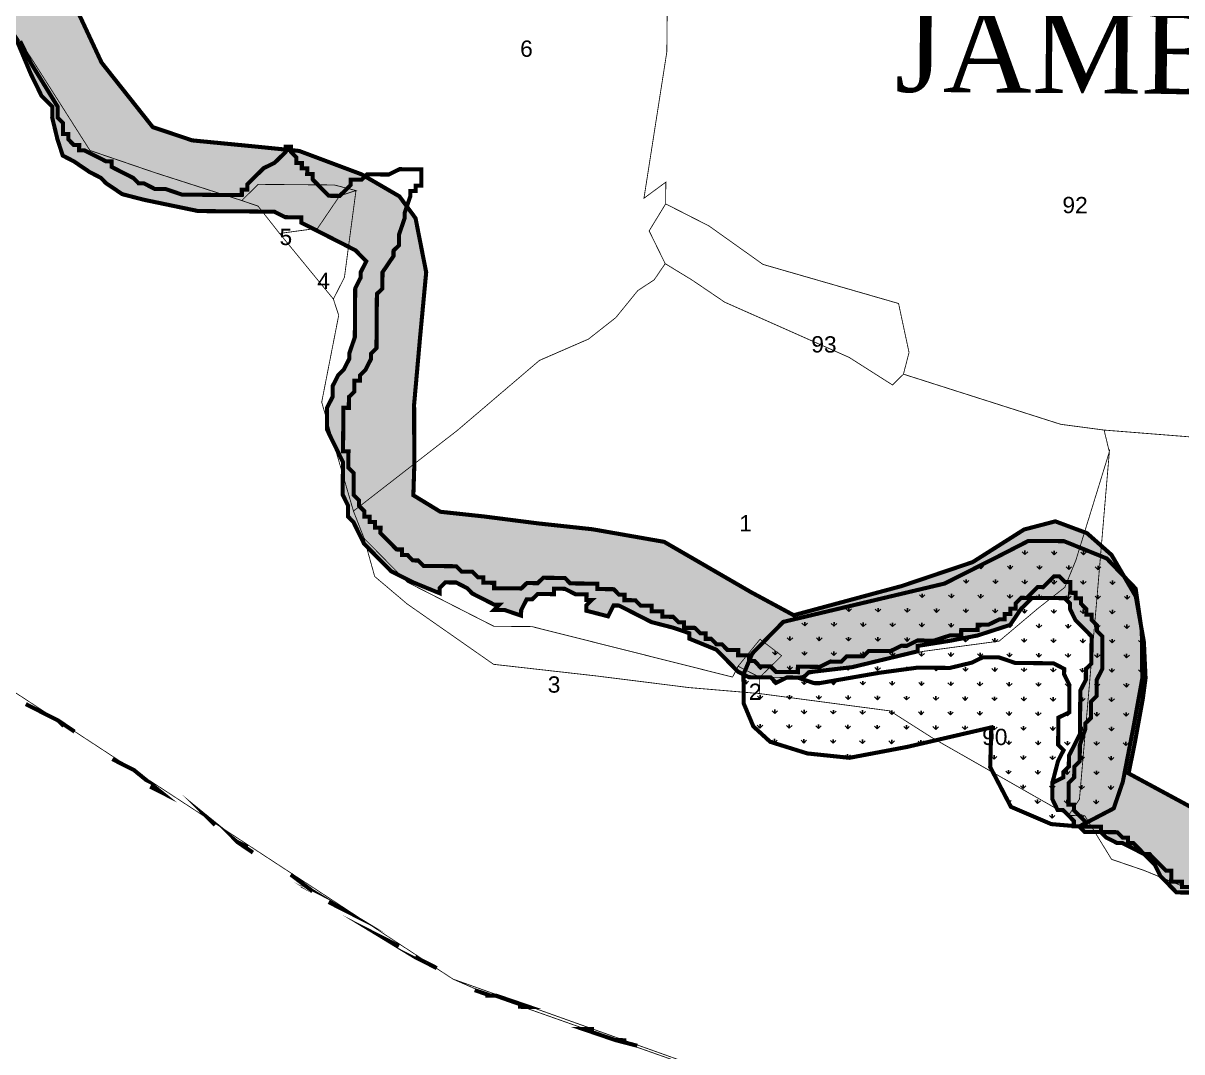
# Model space of a CAD drawing. Header units: metres. Extents: x 317370 to 326712, y 1824935 to 1838812.
# Drawn here: x 324473 to 325332, y 1827549 to 1828312 of the extents above; entities that cross this region are included whole.
import ezdxf

# ---------------------------------------------------------------- set-up
doc = ezdxf.new("R2010")
doc.units = ezdxf.units.M
doc.header["$MEASUREMENT"] = 0
for name, color, linetype in [('CRZ LINE FOR RIVER OR CREEK', 84, 'Continuous'), ('HAZARDS LINE', 1, 'Continuous'), ('LOW TIDE LINE', 5, 'Continuous'), ('MANGROOVE', 112, 'Continuous'), ('NDZ-200M FROM CRZ', 30, 'Continuous'), ('RIVER', 4, 'Continuous'), ('SURVEY NO.', 7, 'Continuous'), ('SURVEY PLOT BOUNDARY', 35, 'Continuous'), ('VILLAGE BOUNDARY', 212, 'Continuous'), ('VILLAGE NAME', 3, 'Continuous')]:
    doc.layers.add(name, color=color, linetype=linetype)
doc.layers.add('HIGH TIDE LINE', color=7, linetype='Continuous', true_color=0xff00c5)
doc.styles.add('PDF Arial', font='arial.ttf')
doc.styles.get("Standard").update_dxf_attribs({"font": 'times.ttf'})

# ---------------------------------------------------------------- blocks, each defined once
blk = doc.blocks.new('81')
at = {"layer": 'MANGROOVE'}
h = blk.add_hatch(dxfattribs=at)
h.set_pattern_fill('GRASS', color=256, scale=0.604678, angle=-0.45083)
h.set_pattern_definition([(89.54917, (306983.874, 1824194.798), (-10.7745325, 10.9454397), [2.879778, -18.840867]), (44.54917, (306983.874, 1824194.798), (-10.774532, 10.94544), [2.879778, -12.479037]), (134.54917, (306983.874, 1824194.798), (-10.94544, -10.774532), [2.879778, -12.479037])])
h.paths.add_polyline_path([(325036.37, 1827867.73), (325156.08, 1827896.19), (325194.1, 1827915.42), (325218.22, 1827927.83), (325244.63, 1827927.63), (325276.36, 1827914.78), (325297.8, 1827892.4), (325302.35, 1827860.57), (325302.68, 1827825.76), (325296.4, 1827791.01), (325288.26, 1827749.07), (325281.5, 1827729.32), (325255.92, 1827715.92), (325235.18, 1827717.68), (325205.25, 1827730.52), (325189.88, 1827760.04), (325190.71, 1827789.44), (325128.15, 1827774.93), (325085.45, 1827766.87), (325054.25, 1827770.11), (325026.7, 1827778.73), (325014.18, 1827790.23), (325007.11, 1827807.09), (325006.88, 1827828.75), (325013.41, 1827844.24)])
at = {"layer": 'NDZ-200M FROM CRZ'}
h = blk.add_hatch(dxfattribs=at)
h.set_pattern_fill('CROSS', color=256, scale=3.023389, angle=-0.45083)
h.set_pattern_definition([(359.54917, (306983.874, 1824194.798), (19.348987, 19.046862), [9.59926, -28.79778]), (89.54917, (306988.635, 1824189.961), (-19.046862, 19.348987), [9.59926, -28.79778])])
h.paths.add_polyline_path([(324522.48, 1828509.88), (324577.07, 1828531.62), (324605.39, 1828551.1), (324612.44, 1828591.45), (324597.97, 1828626.2), (324582.06, 1828644.59), (324566.86, 1828670.21), (324552.71, 1828707.35), (324546.6, 1828757.63), (324530.95, 1828818.23), (324510.56, 1828857.55), (324487.28, 1828903.24), (324451.41, 1828955.93), (324435.7, 1829008.47), (324439.78, 1829014.48), (324447.91, 1829022.48), (324455.8, 1829049.72), (324464.49, 1829080.81), (324460.65, 1829105.03), (324452.17, 1829138.24), (324420.9, 1829175.9), (324417.99, 1829262.89), (324451.78, 1829258.3), (324495.83, 1829256.34), (324544.93, 1829260.71), (324575.65, 1829273.24), (324599.59, 1829293.26), (324659.42, 1829264.73), (324690.56, 1829253.16), (324676.35, 1829311.91), (324611.63, 1829337.68), (324607.6, 1829337.71), (324599.57, 1829341.8), (324579.41, 1829341.96), (324575.35, 1829337.96), (324559.1, 1829321.96), (324551.04, 1829322.03), (324538.91, 1829318.09), (324502.61, 1829314.35), (324458.24, 1829310.66), (324446.14, 1829310.76), (324421.99, 1829314.98), (324409.93, 1829319.11), (324389.81, 1829323.3), (324365.62, 1829323.49), (324361.56, 1829319.49), (324361.5, 1829311.42), (324365.43, 1829299.3), (324364.67, 1829202.54), (324368.61, 1829190.42), (324368.48, 1829174.29), (324372.42, 1829162.17), (324376.38, 1829154.07), (324380.32, 1829141.95), (324388.32, 1829133.82), (324392.32, 1829129.76), (324396.28, 1829121.66), (324412.18, 1829093.32), (324411.96, 1829065.1), (324407.87, 1829057.07), (324403.77, 1829049.03), (324399.71, 1829045.03), (324395.68, 1829045.07), (324391.62, 1829041.07), (324387.59, 1829041.1), (324383.52, 1829037.1), (324383.49, 1829033.07), (324379.43, 1829029.07), (324379.37, 1829021), (324383.24, 1829000.82), (324383.21, 1828996.78), (324387.14, 1828984.66), (324395.01, 1828960.41), (324406.92, 1828936.12), (324414.82, 1828915.9), (324430.75, 1828891.59), (324450.75, 1828871.27), (324470.65, 1828838.86), (324474.55, 1828822.71), (324478.52, 1828814.61), (324486.45, 1828798.42), (324490.36, 1828782.26), (324494.29, 1828770.14), (324494.23, 1828762.08), (324498.13, 1828745.92), (324505.88, 1828705.54), (324513.78, 1828685.32), (324525.55, 1828644.91), (324529.49, 1828632.79), (324553.45, 1828604.38), (324557.42, 1828596.28), (324557.29, 1828580.16), (324553.23, 1828576.16), (324549.17, 1828572.16), (324541.07, 1828568.19), (324524.92, 1828564.28), (324508.73, 1828556.35), (324500.67, 1828556.41), (324496.61, 1828552.41), (324488.52, 1828548.44), (324484.45, 1828544.44), (324480.39, 1828540.44), (324476.3, 1828532.41), (324464.01, 1828508.32), (324459.95, 1828504.32), (324455.83, 1828492.26), (324447.51, 1828460.07), (324443.32, 1828439.94), (324443, 1828399.63), (324446.97, 1828391.54), (324446.84, 1828375.41), (324450.72, 1828355.22), (324458.59, 1828330.97), (324466.43, 1828302.69), (324478.3, 1828274.37), (324486.23, 1828258.18), (324494.23, 1828250.06), (324494.17, 1828241.99), (324498.07, 1828225.84), (324502.01, 1828213.71), (324510.04, 1828209.62), (324522.07, 1828201.46), (324530.09, 1828197.36), (324534.09, 1828193.3), (324546.12, 1828185.14), (324562.21, 1828180.98), (324602.46, 1828172.6), (324658.89, 1828172.16), (324666.92, 1828168.06), (324679.01, 1828167.97), (324678.98, 1828163.94), (324719.13, 1828143.46), (324723.13, 1828139.4), (324727.13, 1828135.34), (324723.03, 1828127.31), (324723, 1828123.28), (324718.91, 1828115.24), (324718.62, 1828078.96), (324714.49, 1828066.9), (324714.46, 1828062.87), (324710.37, 1828054.84), (324706.31, 1828050.84), (324702.21, 1828042.81), (324702.15, 1828034.74), (324698.05, 1828026.71), (324697.93, 1828010.59), (324701.89, 1828002.49), (324709.83, 1827986.3), (324709.64, 1827962.11), (324713.61, 1827954.02), (324713.54, 1827945.96), (324717.54, 1827941.89), (324721.51, 1827933.8), (324725.48, 1827925.71), (324729.48, 1827921.64), (324733.47, 1827917.58), (324741.47, 1827909.45), (324745.47, 1827905.39), (324761.53, 1827897.2), (324781.62, 1827888.98), (324781.65, 1827893.01), (324785.72, 1827897.01), (324793.78, 1827896.95), (324801.81, 1827892.85), (324805.81, 1827888.79), (324821.87, 1827880.6), (324825.9, 1827880.57), (324821.83, 1827876.57), (324829.9, 1827876.5), (324841.96, 1827872.38), (324841.99, 1827876.41), (324846.08, 1827884.44), (324850.11, 1827884.41), (324854.18, 1827888.41), (324866.27, 1827888.31), (324866.3, 1827892.34), (324874.36, 1827892.28), (324882.39, 1827888.19), (324890.45, 1827888.12), (324890.42, 1827884.09), (324894.45, 1827884.06), (324890.39, 1827880.06), (324890.36, 1827876.03), (324906.45, 1827871.87), (324910.54, 1827879.9), (324914.57, 1827879.87), (324938.66, 1827867.58), (324954.75, 1827863.43), (324966.81, 1827859.3), (324966.78, 1827855.27), (324986.87, 1827847.05), (324994.87, 1827838.92), (325002.87, 1827830.79), (325010.9, 1827826.7), (325027.02, 1827826.57), (325031.02, 1827822.51), (325039.11, 1827826.48), (325051.21, 1827826.38), (325055.27, 1827830.38), (325087.55, 1827834.16), (325136.01, 1827845.87), (325136.04, 1827849.9), (325160.26, 1827853.75), (325180.44, 1827857.62), (325204.69, 1827865.49), (325212.85, 1827877.52), (325216.91, 1827881.52), (325220.97, 1827885.52), (325245.16, 1827885.33), (325249.16, 1827881.27), (325249.13, 1827877.24), (325253.09, 1827869.14), (325261.09, 1827861.02), (325265.09, 1827856.95), (325264.93, 1827836.8), (325260.87, 1827832.8), (325260.81, 1827824.73), (325256.71, 1827816.7), (325256.46, 1827784.45), (325248.27, 1827768.39), (325248.21, 1827760.33), (325244.14, 1827756.33), (325244.11, 1827752.29), (325236.02, 1827748.33), (325235.92, 1827736.23), (325239.89, 1827728.14), (325243.92, 1827728.11), (325251.92, 1827719.98), (325251.89, 1827715.95), (325255.92, 1827715.92), (325259.92, 1827711.85), (325272.01, 1827711.76), (325276.01, 1827707.7), (325284.04, 1827703.6), (325288.07, 1827703.57), (325304.13, 1827695.38), (325308.13, 1827691.32), (325312.13, 1827687.25), (325316.09, 1827679.16), (325320.09, 1827675.1), (325324.09, 1827671.03), (325328.09, 1827666.97), (325340.18, 1827666.87), (325348.21, 1827662.78), (325352.24, 1827662.75), (325364.31, 1827658.62), (325368.3, 1827654.56), (325376.33, 1827650.46), (325380.33, 1827646.4), (325392.39, 1827642.27), (325416.45, 1827625.96), (325424.48, 1827621.86), (325436.57, 1827621.77), (325444.6, 1827617.67), (325448.63, 1827617.64), (325460.66, 1827609.48), (325472.72, 1827605.36), (325480.75, 1827601.26), (325488.78, 1827597.17), (325496.81, 1827593.07), (325512.84, 1827580.85), (325516.87, 1827580.82), (325528.93, 1827576.69), (325532.96, 1827576.66), (325569.18, 1827568.31), (325585.3, 1827568.19), (325593.33, 1827564.09), (325601.39, 1827564.03), (325605.39, 1827559.96), (325641.67, 1827559.68), (325645.67, 1827555.62), (325653.7, 1827551.52), (325657.73, 1827551.49), (325665.76, 1827547.39), (325673.82, 1827547.33), (325673.4, 1827494.92), (325677.4, 1827490.86), (325681.4, 1827486.8), (325685.4, 1827482.73), (325693.46, 1827482.67), (325697.46, 1827478.61), (325701.49, 1827478.58), (325705.49, 1827474.51), (325701.43, 1827470.51), (325705.43, 1827466.45), (325705.4, 1827462.42), (325713.4, 1827454.29), (325725.42, 1827446.13), (325729.42, 1827442.07), (325741.48, 1827437.94), (325765.57, 1827425.66), (325777.6, 1827417.5), (325785.66, 1827417.44), (325793.69, 1827413.34), (325829.97, 1827413.06), (325858.15, 1827408.8), (325878.31, 1827408.65), (325882.37, 1827412.65), (325898.62, 1827428.64), (325910.84, 1827444.68), (325914.9, 1827448.67), (325914.93, 1827452.71), (325919.03, 1827460.74), (325923.09, 1827464.74), (325927.12, 1827464.71), (325931.12, 1827460.64), (325931.09, 1827456.61), (325939.05, 1827444.45), (325943.05, 1827440.39), (325955.05, 1827428.2), (325954.96, 1827416.11), (325958.95, 1827412.04), (325966.95, 1827403.92), (325970.95, 1827399.85), (325982.92, 1827383.63), (325986.92, 1827379.57), (325986.88, 1827375.54), (325982.82, 1827371.54), (325974.7, 1827363.54), (325970.63, 1827359.54), (325970.44, 1827335.35), (325974.44, 1827331.29), (325978.44, 1827327.23), (325986.47, 1827323.13), (325990.5, 1827323.1), (325994.5, 1827319.04), (325998.53, 1827319), (325998.44, 1827306.91), (326002.4, 1827298.82), (326002.34, 1827290.75), (326006.37, 1827290.72), (326010.34, 1827282.63), (326014.37, 1827282.59), (326030.37, 1827266.34), (326042.43, 1827262.22), (326054.52, 1827262.12), (326062.55, 1827258.03), (326070.61, 1827257.96), (326082.64, 1827249.8), (326086.67, 1827249.77), (326094.7, 1827245.68), (326106.79, 1827245.58), (326110.79, 1827241.52), (326122.85, 1827237.39), (326134.88, 1827229.23), (326146.94, 1827225.11), (326154.97, 1827221.01), (326171.06, 1827216.86), (326175.06, 1827212.79), (326183.09, 1827208.7), (326191.09, 1827200.57), (326203.12, 1827192.41), (326223.21, 1827184.19), (326239.3, 1827180.03), (326247.33, 1827175.94), (326251.33, 1827171.88), (326259.36, 1827167.78), (326271.39, 1827159.62), (326275.42, 1827159.59), (326287.45, 1827151.43), (326299.47, 1827143.28), (326307.47, 1827135.15), (326311.47, 1827131.09), (326323.47, 1827118.9), (326327.47, 1827114.83), (326327.44, 1827110.8), (326335.43, 1827102.68), (326339.43, 1827098.61), (326355.49, 1827090.42), (326371.58, 1827086.26), (326379.61, 1827082.17), (326375.55, 1827078.17), (326395.64, 1827069.95), (326403.67, 1827065.85), (326407.77, 1827073.89), (326439.95, 1827065.57), (326439.98, 1827069.6), (326444.01, 1827069.57), (326456.14, 1827073.5), (326472.26, 1827073.38), (326476.23, 1827065.28), (326484.32, 1827069.25), (326480.35, 1827077.35), (326484.38, 1827077.31), (326496.57, 1827089.31), (326512.79, 1827101.28), (326529.04, 1827117.28), (326533.1, 1827121.28), (326537.19, 1827129.31), (326541.29, 1827137.34), (326541.38, 1827149.44), (326545.41, 1827149.4), (326545.22, 1827125.21), (326541.13, 1827117.18), (326537.04, 1827109.15), (326537, 1827105.12), (326528.85, 1827093.09), (326528.78, 1827085.03), (326524.66, 1827072.97), (326536.72, 1827068.84), (326536.69, 1827064.81), (326532.62, 1827060.81), (326536.66, 1827060.78), (326532.56, 1827052.74), (326528.4, 1827036.65), (326528.37, 1827032.62), (326524.25, 1827020.56), (326524.15, 1827008.46), (326520.06, 1827000.43), (326519.93, 1826984.31), (326536.05, 1826984.18), (326535.99, 1826976.12), (326539.96, 1826968.02), (326535.89, 1826964.02), (326543.8, 1826943.8), (326551.86, 1826943.74), (326553.64, 1827170.76), (326525.36, 1827145.49), (326493, 1827130.83), (326428.44, 1827122.69), (326388.06, 1827130.48), (326360.69, 1827137.17), (326332.14, 1827179.23), (326299.13, 1827203.54), (326193.56, 1827259.01), (326094.14, 1827301.2), (326052.43, 1827321.25), (326038.13, 1827339.64), (326035.21, 1827369.11), (326031.38, 1827395.35), (325988.18, 1827475.18), (325945.48, 1827492.78), (325921.47, 1827498.31), (325895.1, 1827493.18), (325874.85, 1827481.24), (325856.22, 1827464.2), (325830.35, 1827461.44), (325794.11, 1827465.75), (325736.84, 1827493.18), (325720.33, 1827535.15), (325718.31, 1827567.14), (325696.69, 1827589.69), (325676.23, 1827597.71), (325642.05, 1827608.06), (325573.6, 1827618.67), (325502.61, 1827635.47), (325404.9, 1827694.59), (325292.53, 1827755.3), (325297.04, 1827777.39), (325303.07, 1827810.53), (325305.12, 1827825.91), (325303.89, 1827852.85), (325297.89, 1827886.56), (325279.85, 1827917.49), (325261.66, 1827933.58), (325238.17, 1827942.35), (325215.02, 1827936.28), (325176.84, 1827912.07), (325124.3, 1827894.35), (325044.15, 1827872.69), (325012.52, 1827889.77), (324948.07, 1827927.13), (324894.86, 1827936.47), (324854.59, 1827940.82), (324814.42, 1827945.97), (324782.1, 1827949.45), (324762.04, 1827961.7), (324762.73, 1827983.41), (324762.61, 1828029.11), (324766.99, 1828078.58), (324771.56, 1828127.15), (324763.66, 1828167.3), (324751.69, 1828183.52), (324723.6, 1828199.87), (324677.37, 1828217.21), (324643.15, 1828220.66), (324598.02, 1828225.05), (324568.74, 1828234.9), (324530.77, 1828282.82), (324506, 1828335.92), (324494.14, 1828421.43), (324495.75, 1828443.56), (324507.57, 1828477.11)])
at = {"layer": 'CRZ LINE FOR RIVER OR CREEK', "ltscale": 0.1, "const_width": 3.02, "flags": 128}
blk.add_lwpolyline([(324506, 1828335.92), (324530.77, 1828282.82), (324568.74, 1828234.9), (324598.02, 1828225.05), (324643.15, 1828220.66), (324677.37, 1828217.21), (324723.6, 1828199.87), (324751.69, 1828183.52), (324763.66, 1828167.3), (324771.56, 1828127.15), (324766.99, 1828078.58), (324762.61, 1828029.11), (324762.73, 1827983.41), (324762.04, 1827961.7), (324782.1, 1827949.45), (324814.42, 1827945.97), (324854.59, 1827940.82), (324894.86, 1827936.47), (324948.07, 1827927.13), (325012.52, 1827889.77), (325044.15, 1827872.69), (325124.3, 1827894.35), (325176.84, 1827912.07), (325215.02, 1827936.28), (325238.17, 1827942.35), (325261.66, 1827933.58), (325279.85, 1827917.49), (325297.89, 1827886.56), (325303.89, 1827852.85), (325305.12, 1827825.91), (325303.07, 1827810.53), (325297.04, 1827777.39), (325292.53, 1827755.3), (325404.9, 1827694.59)], dxfattribs=at)
at = {"layer": 'HAZARDS LINE', "lineweight": 18, "const_width": 3.02}
blk.add_lwpolyline([(325344.25, 1827670.87), (325332.15, 1827670.97), (325332.19, 1827675), (325324.12, 1827675.06), (325324.19, 1827683.13), (325320.16, 1827683.16), (325316.16, 1827687.22), (325308.16, 1827695.35), (325304.13, 1827695.38), (325296.13, 1827703.51), (325292.1, 1827703.54), (325292.13, 1827707.57), (325288.1, 1827707.6), (325284.1, 1827711.66), (325272.01, 1827711.76), (325272.04, 1827715.79), (325259.95, 1827715.89), (325259.98, 1827719.92), (325255.98, 1827723.98), (325251.98, 1827728.04), (325252.02, 1827732.07), (325247.98, 1827732.11), (325248.11, 1827748.23), (325252.17, 1827752.23), (325252.24, 1827760.29), (325256.3, 1827764.29), (325256.39, 1827776.39), (325260.52, 1827788.45), (325260.55, 1827792.48), (325264.61, 1827796.48), (325264.71, 1827808.58), (325268.77, 1827812.58), (325268.87, 1827824.67), (325272.96, 1827832.7), (325273.15, 1827856.89), (325269.15, 1827860.95), (325269.18, 1827864.98), (325265.19, 1827869.05), (325265.22, 1827873.08), (325261.19, 1827873.11), (325261.22, 1827877.14), (325257.22, 1827881.2), (325257.25, 1827885.24), (325253.22, 1827885.27), (325253.25, 1827889.3), (325249.22, 1827889.33), (325249.28, 1827897.39), (325245.25, 1827897.43), (325241.26, 1827901.49), (325237.22, 1827901.52), (325229.1, 1827893.52), (325225.07, 1827893.55), (325221.01, 1827889.55), (325216.94, 1827885.55), (325212.91, 1827885.58), (325208.85, 1827881.59), (325208.82, 1827877.55), (325204.79, 1827877.59), (325204.76, 1827873.55), (325200.73, 1827873.59), (325200.69, 1827869.55), (325196.66, 1827869.59), (325188.57, 1827865.62), (325180.51, 1827865.68), (325180.48, 1827861.65), (325168.38, 1827861.75), (325168.35, 1827857.71), (325160.29, 1827857.78), (325148.17, 1827853.84), (325136.07, 1827853.94), (325127.98, 1827849.97), (325123.95, 1827850), (325115.86, 1827846.03), (325099.73, 1827846.16), (325095.67, 1827842.16), (325083.58, 1827842.25), (325079.52, 1827838.25), (325071.46, 1827838.32), (325063.36, 1827834.35), (325047.24, 1827834.48), (325047.21, 1827830.45), (325031.08, 1827830.57), (325027.09, 1827834.64), (325019.02, 1827834.7), (325015.03, 1827838.76), (325010.99, 1827838.79), (325011.03, 1827842.83), (325002.96, 1827842.89), (325003, 1827846.92), (324994.93, 1827846.98), (324990.94, 1827851.05), (324986.91, 1827851.08), (324982.91, 1827855.14), (324978.88, 1827855.17), (324978.91, 1827859.2), (324974.88, 1827859.24), (324970.88, 1827863.3), (324962.82, 1827863.36), (324962.85, 1827867.39), (324958.82, 1827867.43), (324954.82, 1827871.49), (324946.76, 1827871.55), (324946.79, 1827875.58), (324938.73, 1827875.65), (324938.76, 1827879.68), (324930.7, 1827879.74), (324926.7, 1827883.81), (324918.64, 1827883.87), (324918.67, 1827887.9), (324914.64, 1827887.93), (324910.64, 1827891.99), (324898.55, 1827892.09), (324898.58, 1827896.12), (324878.42, 1827896.28), (324874.42, 1827900.34), (324858.3, 1827900.47), (324854.24, 1827896.47), (324846.18, 1827896.53), (324842.11, 1827892.53), (324821.96, 1827892.69), (324821.99, 1827896.72), (324813.93, 1827896.79), (324813.96, 1827900.82), (324809.93, 1827900.85), (324805.93, 1827904.91), (324797.87, 1827904.98), (324793.87, 1827909.04), (324769.69, 1827909.23), (324765.69, 1827913.29), (324761.66, 1827913.33), (324757.66, 1827917.39), (324753.63, 1827917.42), (324753.66, 1827921.45), (324749.63, 1827921.48), (324741.63, 1827929.61), (324737.63, 1827933.67), (324737.66, 1827937.7), (324733.63, 1827937.74), (324733.67, 1827941.77), (324729.63, 1827941.8), (324729.67, 1827945.83), (324725.64, 1827945.86), (324725.67, 1827949.89), (324721.67, 1827953.96), (324721.7, 1827957.99), (324717.7, 1827962.05), (324717.83, 1827978.18), (324713.83, 1827982.24), (324713.92, 1827994.33), (324709.89, 1827994.37), (324710.15, 1828026.62), (324714.18, 1828026.59), (324714.24, 1828034.65), (324718.3, 1828038.65), (324718.37, 1828046.71), (324722.4, 1828046.68), (324722.43, 1828050.71), (324726.49, 1828054.71), (324730.59, 1828062.74), (324730.62, 1828066.77), (324734.68, 1828070.77), (324735, 1828111.09), (324739.06, 1828115.09), (324739.16, 1828127.18), (324747.31, 1828139.21), (324747.34, 1828143.24), (324751.41, 1828147.24), (324751.47, 1828155.3), (324755.6, 1828167.37), (324755.63, 1828171.4), (324759.75, 1828183.46), (324759.78, 1828187.49), (324763.82, 1828187.46), (324763.85, 1828191.49), (324767.88, 1828191.46), (324767.97, 1828203.55), (324751.85, 1828203.68), (324743.76, 1828199.71), (324727.63, 1828199.84), (324723.57, 1828195.84), (324715.51, 1828195.9), (324715.48, 1828191.87), (324711.42, 1828187.87), (324707.35, 1828183.87), (324699.29, 1828183.94), (324695.29, 1828188), (324691.29, 1828192.06), (324687.29, 1828196.13), (324687.33, 1828200.16), (324683.3, 1828200.19), (324683.33, 1828204.22), (324679.3, 1828204.25), (324679.33, 1828208.28), (324675.3, 1828208.32), (324675.33, 1828212.35), (324671.33, 1828216.41), (324671.36, 1828220.44), (324667.33, 1828220.47), (324667.3, 1828216.44), (324663.24, 1828212.44), (324659.17, 1828208.44), (324651.08, 1828204.47), (324647.02, 1828200.47), (324638.89, 1828192.48), (324638.86, 1828188.44), (324634.83, 1828188.48), (324634.8, 1828184.44), (324590.46, 1828184.79), (324578.4, 1828188.92), (324570.34, 1828188.98), (324562.31, 1828193.08), (324558.28, 1828193.11), (324554.28, 1828197.17), (324538.22, 1828205.36), (324538.25, 1828209.39), (324534.22, 1828209.43), (324518.16, 1828217.61), (324514.13, 1828217.65), (324514.16, 1828221.68), (324510.13, 1828221.71), (324506.13, 1828225.77), (324506.16, 1828229.8), (324502.13, 1828229.84), (324502.2, 1828237.9), (324498.2, 1828241.96), (324498.26, 1828250.02), (324478.36, 1828282.43), (324470.43, 1828298.62)], dxfattribs=at)
at = {"layer": 'HIGH TIDE LINE', "lineweight": 35, "const_width": 3.02}
blk.add_lwpolyline([(325340.18, 1827666.87), (325328.09, 1827666.97), (325324.09, 1827671.03), (325320.09, 1827675.1), (325316.09, 1827679.16), (325312.13, 1827687.25), (325308.13, 1827691.32), (325304.13, 1827695.38), (325288.07, 1827703.57), (325284.04, 1827703.6), (325276.01, 1827707.7), (325272.01, 1827711.76), (325259.92, 1827711.85), (325255.92, 1827715.92), (325251.89, 1827715.95), (325251.92, 1827719.98), (325243.92, 1827728.11), (325239.89, 1827728.14), (325235.92, 1827736.23), (325236.02, 1827748.33), (325244.11, 1827752.29), (325244.14, 1827756.33), (325248.21, 1827760.33), (325248.27, 1827768.39), (325256.46, 1827784.45), (325256.71, 1827816.7), (325260.81, 1827824.73), (325260.87, 1827832.8), (325264.93, 1827836.8), (325265.09, 1827856.95), (325261.09, 1827861.02), (325253.09, 1827869.14), (325249.13, 1827877.24), (325249.16, 1827881.27), (325245.16, 1827885.33), (325220.97, 1827885.52), (325216.91, 1827881.52), (325212.85, 1827877.52), (325204.69, 1827865.49), (325180.44, 1827857.62), (325160.26, 1827853.75), (325136.04, 1827849.9), (325136.01, 1827845.87), (325087.55, 1827834.16), (325055.27, 1827830.38), (325051.21, 1827826.38), (325039.11, 1827826.48), (325031.02, 1827822.51), (325027.02, 1827826.57), (325010.9, 1827826.7), (325002.87, 1827830.79), (324994.87, 1827838.92), (324986.87, 1827847.05), (324966.78, 1827855.27), (324966.81, 1827859.3), (324954.75, 1827863.43), (324938.66, 1827867.58), (324914.57, 1827879.87), (324910.54, 1827879.9), (324906.45, 1827871.87), (324890.36, 1827876.03), (324890.39, 1827880.06), (324894.45, 1827884.06), (324890.42, 1827884.09), (324890.45, 1827888.12), (324882.39, 1827888.19), (324874.36, 1827892.28), (324866.3, 1827892.34), (324866.27, 1827888.31), (324854.18, 1827888.41), (324850.11, 1827884.41), (324846.08, 1827884.44), (324841.99, 1827876.41), (324841.96, 1827872.38), (324829.9, 1827876.5), (324821.83, 1827876.57), (324825.9, 1827880.57), (324821.87, 1827880.6), (324805.81, 1827888.79), (324801.81, 1827892.85), (324793.78, 1827896.95), (324785.72, 1827897.01), (324781.65, 1827893.01), (324781.62, 1827888.98), (324761.53, 1827897.2), (324745.47, 1827905.39), (324741.47, 1827909.45), (324733.47, 1827917.58), (324729.48, 1827921.64), (324725.48, 1827925.71), (324721.51, 1827933.8), (324717.54, 1827941.89), (324713.54, 1827945.96), (324713.61, 1827954.02), (324709.64, 1827962.11), (324709.83, 1827986.3), (324701.89, 1828002.49), (324697.93, 1828010.59), (324698.05, 1828026.71), (324702.15, 1828034.74), (324702.21, 1828042.81), (324706.31, 1828050.84), (324710.37, 1828054.84), (324714.46, 1828062.87), (324714.49, 1828066.9), (324718.62, 1828078.96), (324718.91, 1828115.24), (324723, 1828123.28), (324723.03, 1828127.31), (324727.13, 1828135.34), (324723.13, 1828139.4), (324719.13, 1828143.46), (324678.98, 1828163.94), (324679.01, 1828167.97), (324666.92, 1828168.06), (324658.89, 1828172.16), (324602.46, 1828172.6), (324562.21, 1828180.98), (324546.12, 1828185.14), (324534.09, 1828193.3), (324530.09, 1828197.36), (324522.07, 1828201.46), (324510.04, 1828209.62), (324502.01, 1828213.71), (324498.07, 1828225.84), (324494.17, 1828241.99), (324494.23, 1828250.06), (324486.23, 1828258.18), (324478.3, 1828274.37), (324466.43, 1828302.69)], dxfattribs=at)
at = {"layer": 'LOW TIDE LINE', "lineweight": 18, "const_width": 3.02}
blk.add_lwpolyline([(325047.18, 1827826.41), (325059.24, 1827822.29), (325063.27, 1827822.26), (325107.67, 1827829.97), (325135.92, 1827833.78), (325148.01, 1827833.68), (325160.1, 1827833.59), (325176.26, 1827837.49), (325184.35, 1827841.46), (325196.44, 1827841.37), (325208.5, 1827837.24), (325220.59, 1827837.14), (325236.72, 1827837.02), (325244.75, 1827832.92), (325244.71, 1827828.89), (325248.68, 1827820.8), (325248.59, 1827808.7), (325248.52, 1827800.64), (325240.43, 1827796.67), (325240.34, 1827784.58), (325240.27, 1827776.52), (325244.27, 1827772.45), (325240.18, 1827764.42), (325236.02, 1827748.33)], dxfattribs=at)
at = {"layer": 'MANGROOVE', "const_width": 3.02, "flags": 128}
blk.add_lwpolyline([(325036.37, 1827867.73), (325156.08, 1827896.19), (325194.1, 1827915.42), (325218.22, 1827927.83), (325244.63, 1827927.63), (325276.36, 1827914.78), (325297.8, 1827892.4), (325302.35, 1827860.57), (325302.68, 1827825.76), (325296.4, 1827791.01), (325288.26, 1827749.07), (325281.5, 1827729.32), (325255.92, 1827715.92), (325235.18, 1827717.68), (325205.25, 1827730.52), (325189.88, 1827760.04), (325190.71, 1827789.44), (325128.15, 1827774.93), (325085.45, 1827766.87), (325054.25, 1827770.11), (325026.7, 1827778.73), (325014.18, 1827790.23), (325007.11, 1827807.09), (325006.88, 1827828.75), (325013.41, 1827844.24)], close=True, dxfattribs=at)
at = {"layer": 'RIVER', "flags": 128}
blk.add_lwpolyline([(325340.18, 1827666.87, 3.02, 3.02, 0), (325328.09, 1827666.97, 3.02, 3.02, 0), (325324.09, 1827671.03, 3.02, 3.02, 0), (325320.09, 1827675.1, 3.02, 3.02, 0), (325316.09, 1827679.16, 3.02, 3.02, 0), (325312.13, 1827687.25, 3.02, 3.02, 0), (325308.13, 1827691.32, 3.02, 3.02, 0), (325304.13, 1827695.38, 3.02, 3.02, 0), (325288.07, 1827703.57, 3.02, 3.02, 0), (325284.04, 1827703.6, 3.02, 3.02, 0), (325276.01, 1827707.7, 3.02, 3.02, 0), (325272.01, 1827711.76, 3.02, 3.02, 0), (325259.92, 1827711.85, 3.02, 3.02, 0), (325255.92, 1827715.92, 3.02, 3.02, 0), (325251.89, 1827715.95, 3.02, 3.02, 0), (325251.92, 1827719.98, 3.02, 3.02, 0), (325243.92, 1827728.11, 3.02, 3.02, 0), (325239.89, 1827728.14, 3.02, 3.02, 0), (325235.92, 1827736.23, 3.02, 3.02, 0), (325236.02, 1827748.33, 3.02, 3.02, 0), (325244.11, 1827752.29, 3.02, 3.02, 0), (325244.14, 1827756.33, 3.02, 3.02, 0), (325248.21, 1827760.33, 3.02, 3.02, 0), (325248.27, 1827768.39, 3.02, 3.02, 0), (325256.46, 1827784.45, 3.02, 3.02, 0), (325256.71, 1827816.7, 3.02, 3.02, 0), (325260.81, 1827824.73, 3.02, 3.02, 0), (325260.87, 1827832.8, 3.02, 3.02, 0), (325264.93, 1827836.8, 3.02, 3.02, 0), (325265.09, 1827856.95, 3.02, 3.02, 0), (325261.09, 1827861.02, 3.02, 3.02, 0), (325253.09, 1827869.14, 3.02, 3.02, 0), (325249.13, 1827877.24, 3.02, 3.02, 0), (325249.16, 1827881.27, 3.02, 3.02, 0), (325245.16, 1827885.33, 3.02, 3.02, 0), (325220.97, 1827885.52, 3.02, 3.02, 0), (325216.91, 1827881.52, 3.02, 3.02, 0), (325212.85, 1827877.52, 3.02, 3.02, 0), (325204.69, 1827865.49, 3.02, 3.02, 0), (325180.44, 1827857.62, 3.02, 3.02, 0), (325160.26, 1827853.75, 3.02, 3.02, 0), (325136.04, 1827849.9, 3.02, 3.02, 0), (325136.01, 1827845.87, 3.02, 3.02, 0), (325087.55, 1827834.16, 3.02, 3.02, 0), (325055.27, 1827830.38, 3.02, 3.02, 0), (325051.21, 1827826.38, 3.02, 3.02, 0), (325039.11, 1827826.48, 3.02, 3.02, 0), (325031.02, 1827822.51, 3.02, 3.02, 0), (325027.02, 1827826.57, 3.02, 3.02, 0), (325010.9, 1827826.7, 3.02, 3.02, 0), (325002.87, 1827830.79, 3.02, 3.02, 0), (324994.87, 1827838.92, 3.02, 3.02, 0), (324986.87, 1827847.05, 3.02, 3.02, 0), (324966.78, 1827855.27, 3.02, 3.02, 0), (324966.81, 1827859.3, 3.02, 3.02, 0), (324954.75, 1827863.43, 3.02, 3.02, 0), (324938.66, 1827867.58, 3.02, 3.02, 0), (324914.57, 1827879.87, 3.02, 3.02, 0), (324910.54, 1827879.9, 3.02, 3.02, 0), (324906.45, 1827871.87, 3.02, 3.02, 0), (324890.36, 1827876.03, 3.02, 3.02, 0), (324890.39, 1827880.06, 3.02, 3.02, 0), (324894.45, 1827884.06, 3.02, 3.02, 0), (324890.42, 1827884.09, 3.02, 3.02, 0), (324890.45, 1827888.12, 3.02, 3.02, 0), (324882.39, 1827888.19, 3.02, 3.02, 0), (324874.36, 1827892.28, 3.02, 3.02, 0), (324866.3, 1827892.34, 3.02, 3.02, 0), (324866.27, 1827888.31, 3.02, 3.02, 0), (324854.18, 1827888.41, 3.02, 3.02, 0), (324850.11, 1827884.41, 3.02, 3.02, 0), (324846.08, 1827884.44, 3.02, 3.02, 0), (324841.99, 1827876.41, 3.02, 3.02, 0), (324841.96, 1827872.38, 3.02, 3.02, 0), (324829.9, 1827876.5, 3.02, 3.02, 0), (324821.83, 1827876.57, 3.02, 3.02, 0), (324825.9, 1827880.57, 3.02, 3.02, 0), (324821.87, 1827880.6, 3.02, 3.02, 0), (324805.81, 1827888.79, 3.02, 3.02, 0), (324801.81, 1827892.85, 3.02, 3.02, 0), (324793.78, 1827896.95, 3.02, 3.02, 0), (324785.72, 1827897.01, 3.02, 3.02, 0), (324781.65, 1827893.01, 3.02, 3.02, 0), (324781.62, 1827888.98, 3.02, 3.02, 0), (324761.53, 1827897.2, 3.02, 3.02, 0), (324745.47, 1827905.39, 3.02, 3.02, 0), (324741.47, 1827909.45, 3.02, 3.02, 0), (324733.47, 1827917.58, 3.02, 3.02, 0), (324729.48, 1827921.64, 3.02, 3.02, 0), (324725.48, 1827925.71, 3.02, 3.02, 0), (324721.51, 1827933.8, 3.02, 3.02, 0), (324717.54, 1827941.89, 3.02, 3.02, 0), (324713.54, 1827945.96, 3.02, 3.02, 0), (324713.61, 1827954.02, 3.02, 3.02, 0), (324709.64, 1827962.11, 3.02, 3.02, 0), (324709.83, 1827986.3, 3.02, 3.02, 0), (324701.89, 1828002.49, 3.02, 3.02, 0), (324697.93, 1828010.59, 3.02, 3.02, 0), (324698.05, 1828026.71, 3.02, 3.02, 0), (324702.15, 1828034.74, 3.02, 3.02, 0), (324702.21, 1828042.81, 3.02, 3.02, 0), (324706.31, 1828050.84, 3.02, 3.02, 0), (324710.37, 1828054.84, 3.02, 3.02, 0), (324714.46, 1828062.87, 3.02, 3.02, 0), (324714.49, 1828066.9, 3.02, 3.02, 0), (324718.62, 1828078.96, 3.02, 3.02, 0), (324718.91, 1828115.24, 3.02, 3.02, 0), (324723, 1828123.28, 3.02, 3.02, 0), (324723.03, 1828127.31, 3.02, 3.02, 0), (324727.13, 1828135.34, 3.02, 3.02, 0), (324723.13, 1828139.4, 3.02, 3.02, 0), (324719.13, 1828143.46, 3.02, 3.02, 0), (324678.98, 1828163.94, 3.02, 3.02, 0), (324679.01, 1828167.97, 3.02, 3.02, 0), (324666.92, 1828168.06, 3.02, 3.02, 0), (324658.89, 1828172.16, 3.02, 3.02, 0), (324602.46, 1828172.6, 3.02, 3.02, 0), (324562.21, 1828180.98, 3.02, 3.02, 0), (324546.12, 1828185.14, 3.02, 3.02, 0), (324534.09, 1828193.3, 3.02, 3.02, 0), (324530.09, 1828197.36, 3.02, 3.02, 0), (324522.07, 1828201.46, 3.02, 3.02, 0), (324510.04, 1828209.62, 3.02, 3.02, 0), (324502.01, 1828213.71, 3.02, 3.02, 0), (324498.07, 1828225.84, 3.02, 3.02, 0), (324494.17, 1828241.99, 3.02, 3.02, 0), (324494.23, 1828250.06, 3.02, 3.02, 0), (324486.23, 1828258.18, 3.02, 3.02, 0), (324478.3, 1828274.37, 3.02, 3.02, 0), (324466.43, 1828302.69, 3.02, 3.02, 0)], format="xyseb", dxfattribs=at)
at = {"layer": 'SURVEY PLOT BOUNDARY', "lineweight": 18, "const_width": 0.605}
for points in [[(325824.1, 1827179.27), (325322.06, 1827413.02), (324791.46, 1827602.65), (324386.42, 1827867.9), (324192.15, 1828280.65), (324174.59, 1828611.39)], [(324446.53, 1828335.1), (324478.39, 1828286.47), (324522.19, 1828217.58), (324570.43, 1828201.08), (324634.77, 1828180.41), (324646.83, 1828176.29), (324662.79, 1828156), (324702.72, 1828107.31), (324706.66, 1828095.18), (324694.06, 1828030.78), (324717.61, 1827949.96), (324725.51, 1827929.74), (324733.35, 1827901.45), (324757.37, 1827881.11), (324821.52, 1827836.25), (324898.04, 1827827.59), (324966.5, 1827818.99), (325018.87, 1827814.54), (325115.51, 1827801.69), (325147.6, 1827781.28), (325247.92, 1827724.04), (325260.01, 1827723.95), (325279.91, 1827691.54), (325304.03, 1827683.29), (325384.4, 1827650.4)], [(324188.69, 1828353.25), (324192.15, 1828280.65), (324386.42, 1827867.9), (324791.46, 1827602.65), (324819.58, 1827590.34), (325322.06, 1827413.02), (325743.77, 1827216.19)], [(324950.63, 1828363.38), (324950.06, 1828290.82), (324933.08, 1828182.1), (324949.29, 1828194.06), (324949.17, 1828177.94), (324936.92, 1828157.88), (324948.82, 1828133.59), (324940.66, 1828121.56), (324928.51, 1828113.59), (324912.22, 1828093.56), (324891.94, 1828077.6), (324855.54, 1828061.76), (324794.67, 1828009.83), (324717.61, 1827949.96), (324694.06, 1828030.78), (324706.66, 1828095.18), (324702.72, 1828107.31), (324710.91, 1828123.37), (324719.48, 1828187.81), (324703.39, 1828191.97), (324646.96, 1828192.41), (324634.77, 1828180.41), (324570.43, 1828201.08), (324522.19, 1828217.58), (324478.39, 1828286.47), (324446.53, 1828335.1)], [(325506.9, 1828363.04), (325538.45, 1828274.09), (325606.09, 1828160.67), (325609.96, 1828140.49), (325641.6, 1828063.64), (325689.3, 1827978.6), (325669.15, 1827978.75), (325274.36, 1828010.08), (325242.14, 1828014.37), (325125.54, 1828051.57), (325129.69, 1828067.66), (325121.92, 1828104.01), (325021.37, 1828133.02), (324981.29, 1828161.56), (324949.17, 1828177.94), (324949.29, 1828194.06), (324933.08, 1828182.1), (324950.06, 1828290.82), (324950.63, 1828363.38)]]:
    blk.add_lwpolyline(points, dxfattribs=at)
for points in [[(324719.48, 1828187.81), (324707.35, 1828183.87), (324691.04, 1828159.81), (324662.79, 1828156), (324646.83, 1828176.29), (324634.77, 1828180.41), (324646.96, 1828192.41), (324703.39, 1828191.97)], [(324702.72, 1828107.31), (324662.79, 1828156), (324691.04, 1828159.81), (324707.35, 1828183.87), (324719.48, 1828187.81), (324710.91, 1828123.37)], [(325125.54, 1828051.57), (325117.41, 1828043.57), (325085.32, 1828063.98), (324992.93, 1828105.02), (324968.88, 1828121.34), (324948.82, 1828133.59), (324936.92, 1828157.88), (324949.17, 1828177.94), (324981.29, 1828161.56), (325021.37, 1828133.02), (325121.92, 1828104.01), (325129.69, 1828067.66)], [(325125.54, 1828051.57), (325242.14, 1828014.37), (325274.36, 1828010.08), (325278.26, 1827993.93), (325253.44, 1827913.49), (325245.22, 1827893.39), (325224.94, 1827877.43), (325196.54, 1827853.46), (325140.04, 1827845.84), (325043.15, 1827826.45), (325018.96, 1827826.64), (325035.21, 1827842.63), (325019.18, 1827854.86), (325002.9, 1827834.83), (324998.81, 1827826.79), (324849.95, 1827864.25), (324821.74, 1827864.47), (324757.5, 1827897.23), (324725.51, 1827929.74), (324717.61, 1827949.96), (324794.67, 1828009.83), (324855.54, 1828061.76), (324891.94, 1828077.6), (324912.22, 1828093.56), (324928.51, 1828113.59), (324940.66, 1828121.56), (324948.82, 1828133.59), (324968.88, 1828121.34), (324992.93, 1828105.02), (325085.32, 1828063.98), (325117.41, 1828043.57)], [(325689.3, 1827978.6), (325685.15, 1827962.5), (325659.31, 1827753.06), (325651.12, 1827737), (325638.71, 1827696.78), (325630.53, 1827680.72), (325589.27, 1827560.09), (325565.18, 1827572.38), (325384.4, 1827650.4), (325304.03, 1827683.29), (325279.91, 1827691.54), (325260.01, 1827723.95), (325247.92, 1827724.04), (325256.08, 1827736.07), (325269.38, 1827889.17), (325278.26, 1827993.93), (325274.36, 1828010.08), (325669.15, 1827978.75)], [(325247.92, 1827724.04), (325147.6, 1827781.28), (325115.51, 1827801.69), (325018.87, 1827814.54), (325018.96, 1827826.64), (325043.15, 1827826.45), (325140.04, 1827845.84), (325196.54, 1827853.46), (325224.94, 1827877.43), (325245.22, 1827893.39), (325253.44, 1827913.49), (325278.26, 1827993.93), (325269.38, 1827889.17), (325256.08, 1827736.07)], [(325002.9, 1827834.83), (325018.96, 1827826.64), (325018.87, 1827814.54), (324966.5, 1827818.99), (324898.04, 1827827.59), (324821.52, 1827836.25), (324757.37, 1827881.11), (324733.35, 1827901.45), (324725.51, 1827929.74), (324757.5, 1827897.23), (324821.74, 1827864.47), (324849.95, 1827864.25), (324998.81, 1827826.79)], [(325018.96, 1827826.64), (325002.9, 1827834.83), (325019.18, 1827854.86), (325035.21, 1827842.63)]]:
    blk.add_lwpolyline(points, close=True, dxfattribs=at)
at = {"layer": 'VILLAGE BOUNDARY', "lineweight": 50, "const_width": 3.02}
for points in [[(324502.71, 1827790.38), (324498.71, 1827794.45), (324474.62, 1827806.73), (324482.65, 1827802.63)], [(324510.74, 1827786.29), (324498.71, 1827794.45)], [(324538.79, 1827765.91), (324554.85, 1827757.72), (324574.88, 1827741.43), (324566.85, 1827745.53)], [(324554.85, 1827757.72), (324546.82, 1827761.81)], [(324639.05, 1827700.61), (324631.02, 1827704.71), (324611, 1827720.99), (324615, 1827716.93)], [(324643.05, 1827696.55), (324631.02, 1827704.71)], [(324671.14, 1827680.2), (324687.17, 1827667.98), (324707.23, 1827655.73), (324699.2, 1827659.82)], [(324687.17, 1827667.98), (324679.14, 1827672.08)], [(324771.4, 1827614.91), (324763.37, 1827619), (324743.31, 1827631.25), (324751.34, 1827627.16)], [(324779.43, 1827610.81), (324763.37, 1827619)], [(324807.52, 1827594.46), (324819.58, 1827590.34), (324823.61, 1827590.31), (324847.73, 1827582.05), (324839.67, 1827582.12)], [(324823.61, 1827590.31), (324815.55, 1827590.37)], [(324920.1, 1827557.29), (324912.04, 1827557.36), (324887.91, 1827565.61), (324895.98, 1827565.55)], [(324928.13, 1827553.2), (324912.04, 1827557.36)]]:
    blk.add_lwpolyline(points, dxfattribs=at)
at = {"layer": 'SURVEY NO.', "attachment_point": 7, "rotation": 359.54917, "style": 'PDF Arial'}
for s, insert, char_height in [('6', (324841.19, 1828286.95), 12.09), ('92', (325243.38, 1828170.9), 12.094), ('5', (324662.72, 1828147.25), 12.09), ('4', (324690.69, 1828114.77), 12.09), ('93', (325057.14, 1828067.54), 12.094), ('1', (325003.69, 1827934.92), 12.09), ('3', (324861.66, 1827815.09), 12.09), ('2', (325010.77, 1827809.88), 12.09), ('90', (325183.84, 1827776.27), 12.094)]:
    blk.add_mtext(s, dxfattribs=dict(at, insert=insert, char_height=char_height))
at = {"layer": 'VILLAGE NAME', "insert": (325119.12, 1828260.26), "char_height": 60.468, "attachment_point": 7, "rotation": 359.54917}
blk.add_mtext('JAMBHARI', dxfattribs=at)

msp = doc.modelspace()

# ---------------------------------------------------------------- block references
msp.add_blockref('81', (0, 0))

doc.saveas('drawing.dxf')
